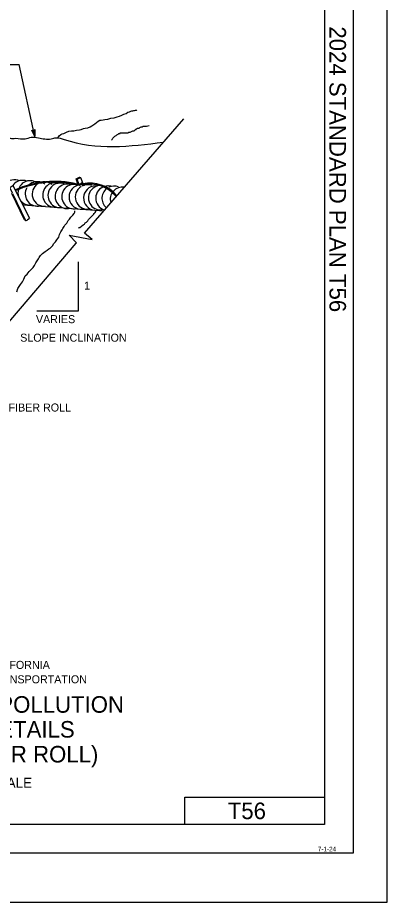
# Model space of a CAD drawing. Extents: x -894 to 866, y -472 to 714.
# Drawn here: x 543 to 866, y -472 to 301 of the extents above; entities that cross this region are included whole.
import ezdxf

# ---------------------------------------------------------------- set-up
doc = ezdxf.new("R2010")
doc.units = 0
for name, color, linetype in [('border_INSIDE-BORDER-anno', 7, 'Continuous'), ('border_PLOTTING-ELEMENTS', 7, 'Continuous'), ('border_rw_22x34_Cut_Lines', 7, 'Continuous'), ('border_SHEET', 7, 'Continuous'), ('border_WITHIN-BORDER-anno', 7, 'Continuous'), ('pp_PRESENTATION', 7, 'Continuous'), ('temp_CONSTRUCTION', 7, 'Continuous'), ('temp_CONSTRUCTION-anno', 7, 'Continuous')]:
    doc.layers.add(name, color=color, linetype=linetype)

msp = doc.modelspace()

# ---------------------------------------------------------------- linework, layer by layer
at = {"layer": 'border_PLOTTING-ELEMENTS'}
for points in [[(-894.04, -472.44), (865.96, -472.44), (865.96, 713.56), (-894.04, 713.56)], [(-864.04, 670.56), (835.96, 670.56), (835.96, -429.44), (-864.04, -429.44)]]:
    msp.add_lwpolyline(points, close=True, dxfattribs=at)
at = {"layer": 'border_rw_22x34_Cut_Lines'}
msp.add_lwpolyline([(-864.04, 670.56), (835.96, 670.56), (835.96, -429.44), (-864.04, -429.44)], close=True, dxfattribs=at)
at = {"layer": 'border_SHEET'}
for p, q in [((810.96, 645.56), (810.96, -404.44)), ((688.93, -404.44), (688.93, -380.44)), ((688.93, -380.44), (810.93, -380.44)), ((810.96, -404.44), (-814.04, -404.44))]:
    msp.add_line(p, q, dxfattribs=at)
at = {"layer": 'pp_PRESENTATION'}
for points in [[(593.78, 104.05), (594.06, 104.37), (587.68, 111.09), (607.82, 107.39), (601.1, 112.93), (688.05, 213)], [(366.06, -162.93), (451.93, -62.18), (445.5, -55.52), (465.66, -59.05), (458.91, -53.56), (593.73, 104.21)]]:
    msp.add_lwpolyline(points, dxfattribs=at)
at = {"layer": 'temp_CONSTRUCTION'}
for p, q in [((593.73, 160.51), (594.6, 160.12)), ((594.88, 155.42), (595.11, 155.92)), ((596.72, 161.89), (597.59, 161.5)), ((599.59, 157.11), (598.84, 157.58)), ((546.94, 137.69), (618.01, 132.45))]:
    msp.add_line(p, q, dxfattribs=at)
for points in [[(577.5, 196.11), (578.15, 197.06), (578.81, 198.01), (580.28, 199.1), (581.41, 199.71), (583.02, 200), (585.28, 201.23), (587.22, 202), (589.63, 202.43), (591.71, 202.38), (594.12, 202.82), (596.52, 203.25), (598.13, 203.53), (600.07, 204.3), (601.67, 204.58), (604.08, 205.01), (606.02, 205.77), (607.48, 206.87), (610.08, 208.57), (611.54, 209.66), (613, 210.75), (614.46, 211.84), (615.74, 211.66), (617.35, 211.95), (618.95, 212.23), (621.36, 212.66), (624.1, 213.57), (626.98, 213.67), (629.72, 214.58), (631.66, 215.34), (633.59, 216.1), (635.53, 216.86), (637.46, 217.62), (638.93, 218.71), (640.53, 219), (641.67, 219.61), (642.47, 219.76), (643.27, 219.9), (644.08, 220.05), (644.88, 220.19), (645.68, 220.33), (646.48, 220.48), (646.96, 220.15)], [(624.78, 194.24), (625.35, 194.82), (625.93, 195.98), (626.51, 196.55), (627.66, 197.71), (628.81, 198.28), (629.39, 198.86), (630.54, 199.44), (631.12, 200.01), (631.7, 200.01), (632.27, 200.01), (632.27, 200.59), (632.85, 200.59), (634, 200.59), (635.73, 200.59), (637.47, 200.59), (639.2, 200.59), (639.77, 201.17), (640.35, 201.17), (640.92, 201.17), (642.08, 201.75), (643.23, 202.32), (644.39, 202.32), (644.96, 202.9), (645.54, 203.48), (646.12, 203.48), (646.12, 204.05), (646.69, 204.05), (647.27, 204.63), (648.42, 204.63), (649, 204.63), (649.58, 205.21), (650.73, 205.78), (651.31, 205.78), (651.88, 205.78), (652.46, 206.36), (653.61, 206.36), (655.34, 206.36), (657.65, 206.94), (657.67, 206.94)], [(595.54, 154.85), (593.73, 160.51), (596.72, 161.89), (596.84, 161.84)], [(596.27, 155.04), (594.6, 160.12), (597.59, 161.5), (600.06, 154.98)], [(599.43, 156.48), (596.33, 154.47), (595.09, 154.97)], [(599.1, 156.99), (596.27, 155.14), (595.31, 155.53)], [(537.97, 147.94), (535.59, 152.82), (538.38, 154.56), (552.88, 125.91)], [(548.57, 124.5), (537.38, 147.52)], [(549.74, 123.77), (538.25, 147.35)], [(541.7, 61.55), (542.85, 64.43), (545.16, 67.9), (546.89, 70.2), (548.04, 72.51), (549.2, 75.4), (550.93, 77.13), (552.66, 79.44), (554.39, 81.17), (556.12, 82.9), (557.27, 84.63), (558.42, 86.94), (560.73, 90.4), (561.31, 91.55), (562.46, 93.28), (564.19, 95.01), (566.5, 96.75), (568.23, 97.9), (569.96, 99.05), (571.11, 99.63), (572.26, 100.78), (573.42, 101.94), (573.99, 103.67), (575.73, 105.4), (576.88, 107.13), (578.61, 109.44), (579.18, 111.75), (580.34, 114.06), (581.49, 115.79), (582.07, 116.94), (583.22, 118.67), (583.8, 119.83), (584.38, 120.4), (585.53, 121.56), (586.11, 122.71), (586.68, 123.86), (587.84, 125.02), (588.99, 126.75), (590.72, 128.48), (591.87, 130.21), (592.45, 131.36), (592.45, 132.52)], [(595.89, 117.23), (596.47, 117.8), (597.04, 117.8), (599.93, 120.11), (601.08, 120.69), (601.66, 121.84), (602.81, 122.42), (603.96, 123.57), (604.54, 124.73), (605.69, 125.88), (606.85, 127.04), (608, 128.19), (608.58, 128.77), (609.15, 129.34), (609.15, 129.92), (609.73, 130.5), (610.31, 131.07), (610.31, 131.65), (610.88, 131.65), (610.88, 132.23)], [(548.57, 124.5), (548.7, 124.5), (548.73, 124.39), (549.73, 123.76), (549.72, 123.86), (549.78, 123.83), (549.96, 123.95), (551.36, 124.59), (551.49, 124.99), (551.58, 125), (551.71, 125.08), (551.7, 125.18), (552.71, 125.7), (552.7, 125.79), (552.69, 125.89), (552.88, 125.91)]]:
    msp.add_lwpolyline(points, dxfattribs=at)
for centre, radius, start, end in [((539.64, 148.86), 10.69, 64.38863, 139.8164), ((546.82, 148.32), 10.69, 85.11891, 143.77503), ((574.9, 74.88), 83.26, 76.4396, 114.50949), ((575.16, 74.18), 83.26, 76.4396, 114.22751), ((553.45, 148.08), 10.69, 103.40115, 158.38146), ((546.8, 148.34), 10.69, 69.89858, 102.04993), ((553.45, 148.08), 10.69, 53.85544, 102.04993), ((559.86, 147.22), 10.69, 71.10414, 132.44868), ((565.9, 147.01), 10.69, 121.33212, 275.29912), ((553.45, 148.08), 10.69, 52.79972, 53.01273), ((565.9, 147.01), 10.69, 87.22979, 106.95793), ((575.13, 146.22), 10.69, 70.63922, 275.29912), ((559.86, 147.22), 10.69, 52.79972, 63.46177), ((579.7, 145.89), 10.69, 66.25046, 275.29912), ((565.9, 147.01), 10.69, 52.79972, 72.49665), ((586.02, 145.04), 10.69, 72.37099, 275.29912), ((591.82, 144.83), 10.69, 71.01999, 275.29912), ((598.17, 144.5), 10.69, 105.38301, 275.29912), ((602.13, 157.11), 10.69, 186.94035, 188.23367), ((598.12, 144.52), 10.69, 71.80339, 116.06261), ((593.55, 151.72), 4.19, 65.40977, 77.96248), ((595.19, 155.29), 0.333, 156.6142, 251.60396), ((605.9, 156.4), 10.69, 188.20028, 188.51396), ((603.62, 144.45), 10.69, 69.07498, 116.06261), ((605.42, 125.3), 30.53, 40.05786, 101.57814), ((599.32, 156.84), 0.378, 286.3059, 44.87439), ((605.77, 126.15), 30.53, 39.71727, 101.57814), ((553.45, 148.08), 10.69, 163.71247, 197.44422), ((559.86, 147.22), 10.69, 149.66437, 275.29912), ((603.62, 144.45), 10.69, 121.71657, 275.29912), ((610.92, 143.55), 10.69, 81.21124, 252.09791), ((615.16, 143.8), 10.69, 71.01999, 275.29912), ((621.51, 143.47), 10.69, 105.38301, 252.80373), ((626.96, 143.42), 10.69, 121.71657, 229.88281), ((621.46, 143.49), 10.69, 71.80339, 116.06261), ((629.61, 155.61), 10.69, 188.20028, 188.51396), ((621.51, 143.47), 10.69, 76.70504, 88.11873), ((626.96, 143.42), 10.69, 69.07498, 116.06261), ((634.26, 142.52), 10.69, 81.21124, 195.64381), ((553.45, 148.08), 10.69, 217.44828, 275.29912), ((546.82, 148.32), 10.69, 271.051, 275.29912)]:
    msp.add_arc(centre, radius, start, end, dxfattribs=at)
msp.add_spline([(333.55, 207.39), (346.16, 207.52), (352.97, 205.58), (360.27, 205.58), (373.89, 206.06), (378.76, 204.6), (390.92, 204.6), (398.71, 205.09), (408.93, 204.6), (418.17, 202.66), (420.6, 200.22), (426.44, 201.68), (434.23, 201.68), (455.15, 200.22), (459.04, 201.2), (464.39, 199.25), (474.61, 198.28), (480.45, 198.76), (488.72, 200.22), (496.99, 198.28), (503.32, 196.82), (514.51, 196.82), (524.24, 198.28), (532.51, 198.28), (535.92, 195.84), (540.79, 195.84), (549.06, 195.36), (554.41, 196.82), (560.73, 196.33), (571.93, 195.36), (576.31, 196.33), (583.12, 194.87), (669.98, 192.46)], degree=3, dxfattribs=at)
at = {"layer": 'temp_CONSTRUCTION-anno'}
for p, q in [((510.31, 260.49), (543.85, 260.49)), ((557.49, 197.35), (543.85, 260.49)), ((557.49, 197.35), (554.97, 202.84)), ((554.97, 202.84), (554.97, 202.84)), ((554.97, 202.84), (556.42, 202.35)), ((557.2, 198.68), (555.37, 202.69)), ((556.92, 200), (555.74, 202.59)), ((556.64, 201.33), (556.13, 202.44)), ((556.42, 202.35), (557.54, 203.4)), ((556.65, 202.57), (556.64, 201.33)), ((556.95, 202.82), (556.92, 200)), ((557.24, 203.11), (557.21, 198.67)), ((557.54, 203.4), (557.49, 197.35)), ((557.54, 203.4), (557.54, 203.4)), ((557.49, 197.35), (557.49, 197.35)), ((559.45, 44.93), (595.87, 44.93))]:
    msp.add_line(p, q, dxfattribs=at)
msp.add_lwpolyline([(595.87, 44.93), (595.87, 87.85)], dxfattribs=at)

# ---------------------------------------------------------------- texts
at = {"layer": 'border_INSIDE-BORDER-anno'}
for s, height, p in [('STATE OF CALIFORNIA', 7, (466.16, -268.27)), ('DEPARTMENT OF TRANSPORTATION', 7, (434.16, -280.88)), ('TEMPORARY WATER POLLUTION', 14.5, (322.06, -306.63)), ('CONTROL DETAILS', 14.5, (411.45, -328.38)), ('(TEMPORARY FIBER ROLL)', 14.5, (358.88, -350.13)), ('NO SCALE', 8.75, (495.94, -372.26))]:
    msp.add_text(s, height=height, dxfattribs=at).set_placement(p)
at = {"layer": 'border_WITHIN-BORDER-anno'}
msp.add_text('2024 STANDARD PLAN T56', height=14.5, rotation=270, dxfattribs=at).set_placement((815.33, 293.77))
for s, height, p in [('T56', 14.5, (726.38, -399.69)), ('7-1-24', 4, (805.2, -427.86))]:
    msp.add_text(s, height=height, dxfattribs=at).set_placement(p)
at = {"layer": 'temp_CONSTRUCTION-anno'}
for s, p in [('1', (600.69, 63.44)), ('VARIES', (558.54, 34.14)), ('SLOPE INCLINATION', (544.79, 17.94)), ('FIBER ROLL', (534.59, -43.13))]:
    msp.add_text(s, height=7, dxfattribs=at).set_placement(p)

doc.saveas('drawing.dxf')
